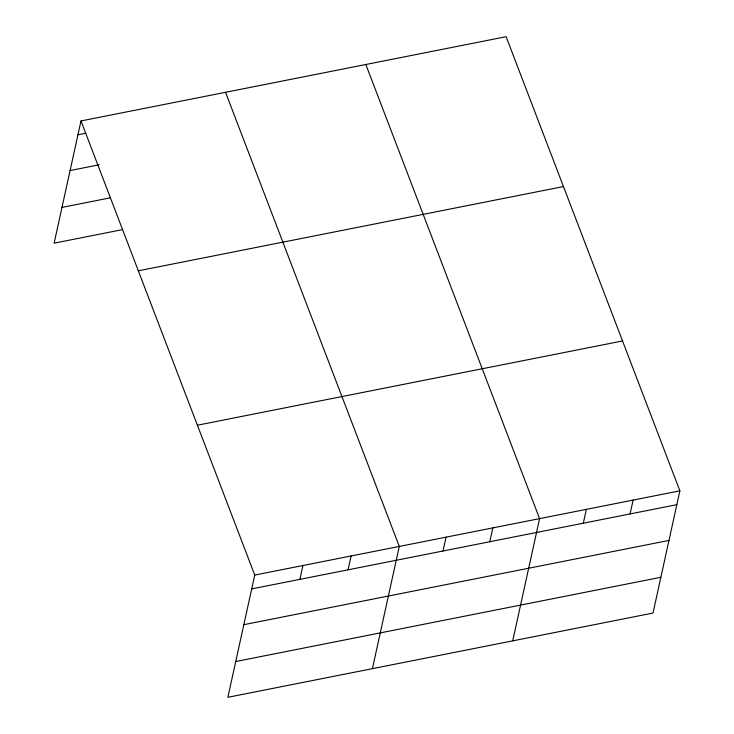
<?xml version="1.0" encoding="UTF-8"?>
<svg xmlns="http://www.w3.org/2000/svg" width="734" height="734" viewBox="0 0 734 734"><rect width="100%" height="100%" fill="white"/><g stroke="black" fill="none" stroke-linecap="round" stroke-linejoin="round"><path stroke-width="1.1" d="M80.997 120.945L254.744 575.071L227.87 697.3L653.003 613.055L679.877 490.826L506.13 36.7L80.997 120.945L54.123 243.174L122.468 229.632M299.885 579.365L302.931 565.519M348.063 569.823L351.109 555.968M372.413 668.656L399.287 546.426L225.54 92.3M443.015 551.005L446.052 537.16M489.78 541.738L492.817 527.893M512.708 640.855L539.582 518.626L365.835 64.5M583.301 523.204L586.347 509.359M630.066 513.938L633.112 500.093M77.951 134.79L85.795 133.239M70.088 170.563L99.218 164.783M61.986 207.41L110.164 197.859M138.331 270.809L563.464 186.564M197.409 425.206L622.542 340.961M254.744 575.071L679.877 490.826M251.698 588.916L676.831 504.671M243.835 624.68L668.968 540.435M235.733 661.536L660.866 577.291"/></g></svg>
